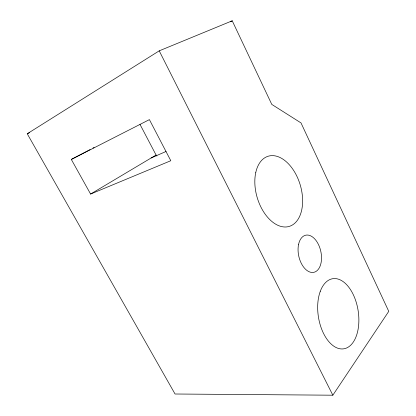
<?xml version="1.0" encoding="UTF-8"?>
<svg xmlns="http://www.w3.org/2000/svg" width="416" height="416" viewBox="0 0 416 416"><rect width="100%" height="100%" fill="white"/><g stroke="black" fill="none" stroke-linecap="round" stroke-linejoin="round"><path stroke-width="0.62" d="M332.842 395.2L388.762 311.355L301.007 122.918L271.783 104.406L232.232 20.8L159.224 50.846L27.238 133.765L175.048 394.004L332.842 395.2L159.224 50.846M230.61 21.778L232.232 20.8M90.116 149.583L71.318 159.432L90.594 194.048L156.078 155.038L156.9 156.031M92.96 148.091L94.104 147.493M71.318 159.432L149.401 119.616L170.794 160.722L90.594 194.048M27.238 133.765L29.583 132.699M151.148 157.971L166.041 151.481M139.984 124.374L156.078 155.038M320.258 291.382A35.495 20.108 81.1 0 0 338.582 348.473A35.495 20.108 81.1 0 0 355.94 301.371A35.495 20.108 81.1 0 0 320.258 291.382M255.819 172.271A36.639 22.428 73.4 0 0 284.253 226.97A36.639 22.428 73.4 0 0 296.093 174.668A36.639 22.428 73.4 0 0 255.819 172.271M298.527 244.624A19.006 11.279 77.7 0 0 312.551 272.475A19.006 11.279 77.7 0 0 318.287 244.156A19.006 11.279 77.7 0 0 298.527 244.624"/></g></svg>
